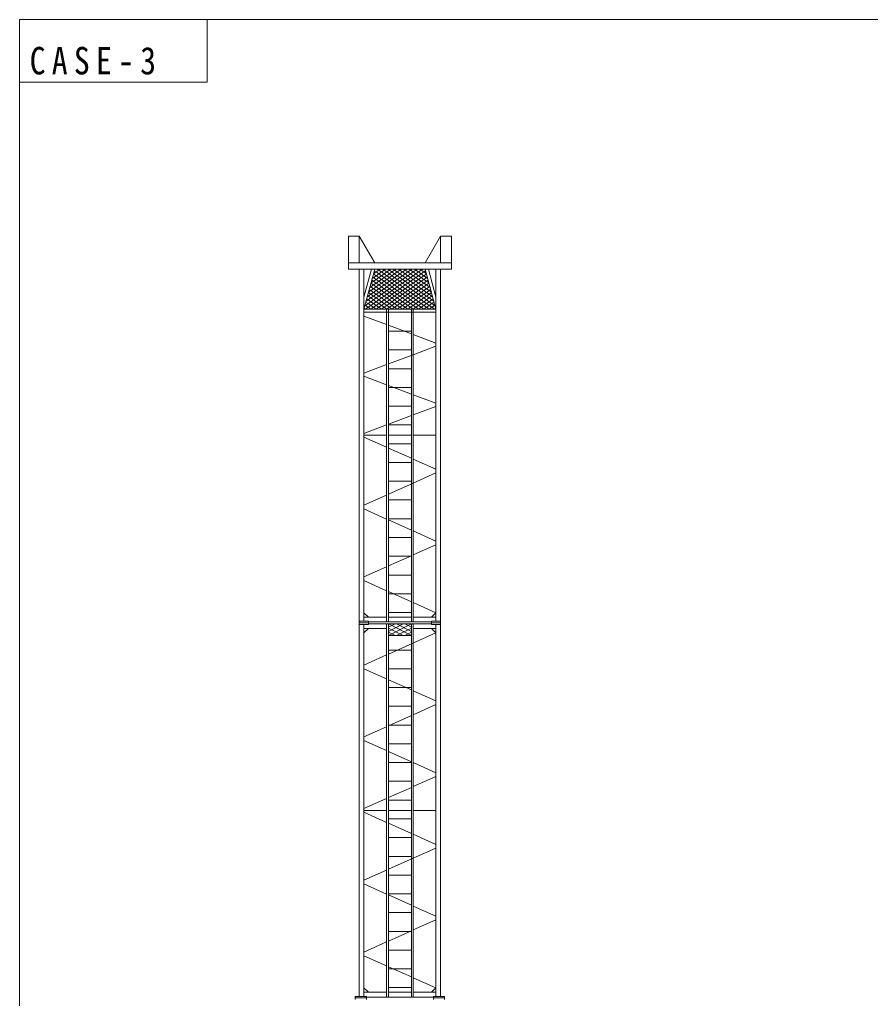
# Model space of a CAD drawing. Units: millimetres at full size, sheet at 1:200; details may follow other scales. Extents: x -40580 to 40245, y -408708 to 391292.
# Drawn here: x -40580 to -26972, y 12488 to 28145 of the extents above; entities that cross this region are included whole.
import ezdxf

# ---------------------------------------------------------------- set-up
doc = ezdxf.new("R2010")
doc.units = ezdxf.units.MM
doc.header["$LTSCALE"] = 200
doc.layers.add('0-0', color=4, linetype='Continuous', lineweight=9)
doc.layers.add('1-2', color=7, linetype='Continuous', lineweight=9)
doc.layers.add('0-2', color=7, linetype='Continuous')
doc.styles.add('ＭＳ ゴシック', font='')
doc.styles.get('ＭＳ ゴシック').set_extended_font_data('MS Gothic')

msp = doc.modelspace()

# ---------------------------------------------------------------- linework, layer by layer
at = {"layer": '0-0', "color": 7}
for p, q in [((-40580.1, 28145.2), (-2047.2, 28145.2)), ((-40580.1, -27800.7), (-40580.1, 28145.2)), ((-37580.1, 27145.2), (-37580.1, 28145.2)), ((-40580.1, 27145.2), (-37580.1, 27145.2))]:
    msp.add_line(p, q, dxfattribs=at)
at = {"layer": '1-2'}
for p, q in [((-35318.5, 24151.8), (-35318.5, 24682.8)), ((-35146.5, 24682.8), (-35318.5, 24682.8)), ((-35146.5, 24251.8), (-35146.5, 24682.8)), ((-35146.5, 24682.8), (-34897.7, 24251.8)), ((-33846.5, 24682.8), (-34095.4, 24251.8)), ((-33674.5, 24682.8), (-33846.5, 24682.8)), ((-33846.5, 24251.8), (-33846.5, 24682.8)), ((-33674.5, 24151.8), (-33674.5, 24682.8)), ((-33674.5, 24251.8), (-35318.5, 24251.8)), ((-33674.5, 24151.8), (-35318.5, 24151.8)), ((-35146.5, 18520.8), (-35146.5, 24151.8)), ((-35071.5, 18520.8), (-35071.5, 24151.8)), ((-35071.5, 23513.8), (-34900.6, 24151.8)), ((-35071.5, 23707), (-34952.3, 24151.8)), ((-34878.4, 24107.8), (-34907, 24127.8)), ((-34835.9, 24137.5), (-34878.4, 24107.8)), ((-34856.4, 24151.8), (-34835.9, 24137.5)), ((-34835.9, 24137.5), (-34815.5, 24151.8)), ((-34771.5, 24151.8), (-34751.1, 24137.5)), ((-34751.1, 24137.5), (-34730.6, 24151.8)), ((-34686.7, 24151.8), (-34666.2, 24137.5)), ((-34666.2, 24137.5), (-34645.7, 24151.8)), ((-34601.8, 24151.8), (-34581.4, 24137.5)), ((-34581.4, 24137.5), (-34560.9, 24151.8)), ((-34517, 24151.8), (-34496.5, 24137.5)), ((-34476, 24151.8), (-34496.5, 24137.5)), ((-34411.7, 24137.5), (-34432.1, 24151.8)), ((-34391.2, 24151.8), (-34411.7, 24137.5)), ((-34326.8, 24137.5), (-34347.3, 24151.8)), ((-34306.3, 24151.8), (-34326.8, 24137.5)), ((-34242, 24137.5), (-34262.4, 24151.8)), ((-34221.5, 24151.8), (-34242, 24137.5)), ((-34157.1, 24137.5), (-34177.6, 24151.8)), ((-34136.6, 24151.8), (-34157.1, 24137.5)), ((-34157.1, 24137.5), (-34114.7, 24107.8)), ((-34114.7, 24107.8), (-34086, 24127.8)), ((-33921.5, 23513.8), (-34092.5, 24151.8)), ((-33921.5, 23707), (-34040.7, 24151.8)), ((-33921.5, 18520.8), (-33921.5, 24151.8)), ((-33846.5, 18520.8), (-33846.5, 24151.8)), ((-34920.8, 23959.3), (-34959.4, 23932.2)), ((-34947.2, 23977.8), (-34920.8, 23959.3)), ((-34920.8, 24018.7), (-34939.8, 24005.4)), ((-34933.8, 24027.8), (-34920.8, 24018.7)), ((-34920.8, 24078.1), (-34878.4, 24107.8)), ((-34878.4, 24048.4), (-34920.4, 24077.8)), ((-34072.2, 24078.1), (-34114.7, 24107.8)), ((-34114.7, 24048.4), (-34072.6, 24077.8)), ((-34059.2, 24027.8), (-34072.2, 24018.7)), ((-34072.2, 24018.7), (-34053.2, 24005.4)), ((-34045.8, 23977.8), (-34072.2, 23959.3)), ((-34072.2, 23959.3), (-34033.6, 23932.2)), ((-34979, 23859.1), (-34963.2, 23870.2)), ((-34963.2, 23870.2), (-34974, 23877.7)), ((-34920.8, 23899.9), (-34963.2, 23870.2)), ((-34960.6, 23927.8), (-34920.8, 23899.9)), ((-34032.4, 23927.8), (-34072.2, 23899.9)), ((-34072.2, 23899.9), (-34029.8, 23870.2)), ((-34029.8, 23870.2), (-34019, 23877.7)), ((-34014.1, 23859.1), (-34029.8, 23870.2)), ((-35005.6, 23662.3), (-35037.8, 23639.8)), ((-35027.6, 23677.7), (-35005.6, 23662.3)), ((-35005.6, 23721.7), (-35018.2, 23712.9)), ((-35014.2, 23727.7), (-35005.6, 23721.7)), ((-34963.2, 23751.4), (-35000.8, 23777.7)), ((-34029.8, 23751.4), (-33992.2, 23777.7)), ((-33978.8, 23727.7), (-33987.4, 23721.7)), ((-33987.4, 23721.7), (-33974.9, 23712.9)), ((-33965.4, 23677.7), (-33987.4, 23662.3)), ((-33987.4, 23662.3), (-33955.3, 23639.8)), ((-33921.5, 23513.8), (-35071.5, 23513.8)), ((-35048.1, 23513.8), (-35067.8, 23527.6)), ((-35057.3, 23566.7), (-35048.1, 23573.2)), ((-35048.1, 23573.2), (-35054.4, 23577.6)), ((-35005.6, 23602.9), (-35048.1, 23573.2)), ((-35041, 23627.7), (-35005.6, 23602.9)), ((-34709, 18510.8), (-34709, 23513.8)), ((-34679, 18510.8), (-34679, 23513.8)), ((-34314, 18510.8), (-34314, 23513.8)), ((-34284, 18510.8), (-34284, 23513.8)), ((-33952, 23627.7), (-33987.4, 23602.9)), ((-33987.4, 23602.9), (-33945, 23573.2)), ((-33945, 23573.2), (-33938.6, 23577.6)), ((-33935.7, 23566.7), (-33945, 23573.2)), ((-33945, 23513.8), (-33925.2, 23527.6)), ((-33921.5, 23463.8), (-35071.5, 23463.8)), ((-34709, 23267.2), (-35071.5, 23403.6)), ((-34314, 23118.7), (-34679, 23256)), ((-34314, 23160.8), (-34679, 23160.8)), ((-33921.5, 22971.1), (-34284, 23107.4)), ((-34314, 22860.8), (-34679, 22860.8)), ((-33921.5, 22921.6), (-34284, 22785.3)), ((-34284, 22785.3), (-34679, 22636.7)), ((-34709, 22625.5), (-35071.5, 22489.1)), ((-34314, 22560.8), (-34679, 22560.8)), ((-34709, 22303.3), (-35071.5, 22439.7)), ((-34314, 22154.8), (-34679, 22292.1)), ((-34314, 22260.8), (-34679, 22260.8)), ((-33921.5, 22007.2), (-34284, 22143.5)), ((-34314, 21960.8), (-34679, 21960.8)), ((-33921.5, 21957.7), (-34284, 21821.4)), ((-34314, 21810.1), (-34679, 21672.9)), ((-34709, 21661.6), (-35071.5, 21525.2)), ((-34314, 21660.8), (-34679, 21660.8)), ((-35071.5, 21495.8), (-34709, 21495.8)), ((-34709, 21304.1), (-35071.5, 21466.4)), ((-34679, 21495.8), (-34314, 21495.8)), ((-34284, 21495.8), (-33921.5, 21495.8)), ((-34314, 21360.8), (-34679, 21360.8)), ((-34314, 21127.2), (-34679, 21290.6)), ((-34314, 21060.8), (-34679, 21060.8)), ((-33921.5, 20951.5), (-34284, 21113.8)), ((-34314, 20760.8), (-34679, 20760.8)), ((-34709, 20540), (-35071.5, 20377.7)), ((-34314, 20460.8), (-34679, 20460.8)), ((-34709, 20156.6), (-35071.5, 20318.9)), ((-34314, 20160.8), (-34679, 20160.8)), ((-34314, 19979.7), (-34679, 20143.1)), ((-33921.5, 19804), (-34284, 19966.3)), ((-34314, 19860.8), (-34679, 19860.8)), ((-33921.5, 19745.1), (-34284, 19582.8)), ((-34314, 19569.4), (-34679, 19406)), ((-34314, 19560.8), (-34679, 19560.8)), ((-34709, 19392.6), (-35071.5, 19230.3)), ((-34314, 19260.8), (-34679, 19260.8)), ((-34709, 19009.1), (-35071.5, 19171.4)), ((-34314, 18832.2), (-34679, 18995.7)), ((-34314, 18960.8), (-34679, 18960.8)), ((-33921.5, 18656.5), (-34284, 18818.8)), ((-35000.8, 18585.8), (-35071.5, 18656.5)), ((-34314, 18660.8), (-34679, 18660.8)), ((-33992.2, 18585.8), (-33921.5, 18656.5)), ((-35146.5, 18520.8), (-35146.5, 18495.8)), ((-35000.5, 18520.8), (-35146.5, 18520.8)), ((-35146.5, 18470.8), (-35146.5, 18495.8)), ((-35000.5, 18495.8), (-35146.5, 18495.8)), ((-35000.5, 18495.8), (-35146.5, 18495.8)), ((-34709, 18585.8), (-35071.5, 18585.8)), ((-35000.5, 18520.8), (-35000.5, 18495.8)), ((-33992.5, 18510.8), (-35000.5, 18510.8)), ((-35000.5, 18470.8), (-35000.5, 18495.8)), ((-34549.9, 18480.8), (-35000.5, 18480.8)), ((-34709, 12510.8), (-34709, 18480.8)), ((-34314, 18585.8), (-34679, 18585.8)), ((-34679, 12510.8), (-34679, 18480.8)), ((-34679, 18480.8), (-34314, 18290.8)), ((-34679, 18426.1), (-34573.9, 18480.8)), ((-34679, 18358.5), (-34444, 18480.8)), ((-33992.5, 18480.8), (-34549.9, 18480.8)), ((-34549.1, 18480.8), (-34314, 18358.5)), ((-34419.1, 18480.8), (-34314, 18426.1)), ((-34314, 12510.8), (-34314, 18480.8)), ((-33921.5, 18585.8), (-34284, 18585.8)), ((-34284, 12510.8), (-34284, 18480.8)), ((-33992.5, 18520.8), (-33992.5, 18495.8)), ((-33992.5, 18520.8), (-33846.5, 18520.8)), ((-33992.5, 18495.8), (-33846.5, 18495.8)), ((-33992.5, 18470.8), (-33992.5, 18495.8)), ((-33992.5, 18495.8), (-33846.5, 18495.8)), ((-33846.5, 18520.8), (-33846.5, 18495.8)), ((-33846.5, 18470.8), (-33846.5, 18495.8)), ((-35146.5, 12520.8), (-35146.5, 18470.8)), ((-35000.5, 18470.8), (-35146.5, 18470.8)), ((-35071.5, 12520.8), (-35071.5, 18470.8)), ((-35000.8, 18405.8), (-35071.5, 18335.1)), ((-34709, 18405.8), (-35071.5, 18405.8)), ((-34679, 18413.2), (-34584.6, 18364)), ((-34679, 18345.5), (-34573.9, 18290.8)), ((-33921.5, 18335.1), (-34679, 17996)), ((-34584.6, 18364), (-34444, 18290.8)), ((-34549.1, 18290.8), (-34314, 18413.2)), ((-34419.1, 18290.8), (-34314, 18345.5)), ((-33921.5, 18405.8), (-34284, 18405.8)), ((-33992.5, 18470.8), (-33846.5, 18470.8)), ((-33992.2, 18405.8), (-33921.5, 18335.1)), ((-33921.5, 12520.8), (-33921.5, 18470.8)), ((-33846.5, 12520.8), (-33846.5, 18470.8)), ((-34314, 18060.8), (-34679, 18060.8)), ((-34709, 17982.5), (-35071.5, 17820.2)), ((-34709, 17599), (-35071.5, 17761.3)), ((-34314, 17760.8), (-34679, 17760.8)), ((-34314, 17422.2), (-34679, 17585.6)), ((-34314, 17460.8), (-34679, 17460.8)), ((-33921.5, 17246.5), (-34284, 17408.8)), ((-34314, 17160.8), (-34679, 17160.8)), ((-33921.5, 17187.6), (-34284, 17025.3)), ((-34314, 17011.9), (-34679, 16848.5)), ((-34709, 16835), (-35071.5, 16672.7)), ((-34314, 16860.8), (-34679, 16860.8)), ((-34709, 16451.6), (-35071.5, 16613.9)), ((-34314, 16560.8), (-34679, 16560.8)), ((-34314, 16274.7), (-34679, 16438.1)), ((-34314, 16260.8), (-34679, 16260.8)), ((-33921.5, 16099), (-34284, 16261.3)), ((-33921.5, 16040.1), (-34284, 15877.8)), ((-34314, 15960.8), (-34679, 15960.8)), ((-34314, 15864.4), (-34679, 15701)), ((-34709, 15687.5), (-35071.5, 15525.2)), ((-34314, 15660.8), (-34679, 15660.8)), ((-35071.5, 15495.8), (-34709, 15495.8)), ((-34709, 15304.1), (-35071.5, 15466.4)), ((-34679, 15495.8), (-34314, 15495.8)), ((-34314, 15360.8), (-34679, 15360.8)), ((-34284, 15495.8), (-33921.5, 15495.8)), ((-34314, 15127.2), (-34679, 15290.6)), ((-34314, 15060.8), (-34679, 15060.8)), ((-33921.5, 14951.5), (-34284, 15113.8)), ((-34314, 14760.8), (-34679, 14760.8)), ((-34709, 14540), (-35071.5, 14377.7)), ((-34314, 14460.8), (-34679, 14460.8)), ((-34709, 14156.6), (-35071.5, 14318.9)), ((-34314, 14160.8), (-34679, 14160.8)), ((-34314, 13979.7), (-34679, 14143.2)), ((-33921.5, 13804), (-34284, 13966.3)), ((-34314, 13860.8), (-34679, 13860.8)), ((-33921.5, 13745.1), (-34284, 13582.8)), ((-34314, 13569.4), (-34679, 13406)), ((-34314, 13560.8), (-34679, 13560.8)), ((-34709, 13392.6), (-35071.5, 13230.3)), ((-34709, 13009.1), (-35071.5, 13171.4)), ((-34314, 13260.8), (-34679, 13260.8)), ((-34314, 12832.2), (-34679, 12995.7)), ((-34314, 12960.8), (-34679, 12960.8)), ((-33921.5, 12656.5), (-34284, 12818.8)), ((-35000.8, 12585.8), (-35071.5, 12656.5)), ((-34709, 12585.8), (-35071.5, 12585.8)), ((-34314, 12660.8), (-34679, 12660.8)), ((-34314, 12585.8), (-34679, 12585.8)), ((-33921.5, 12585.8), (-34284, 12585.8)), ((-33992.2, 12585.8), (-33921.5, 12656.5)), ((-35211.5, 12520.8), (-35211.5, 12495.8)), ((-35030.5, 12520.8), (-35211.5, 12520.8)), ((-35211.5, 12470.8), (-35211.5, 12495.8)), ((-33963.5, 12510.8), (-35029.5, 12510.8)), ((-33962.5, 12520.8), (-33781.5, 12520.8)), ((-33781.5, 12520.8), (-33781.5, 12495.8)), ((-33781.5, 12470.8), (-33781.5, 12495.8))]:
    msp.add_line(p, q, dxfattribs=at)
for points in [[(-34751.1, 24137.5), (-34793.5, 24107.8), (-34835.9, 24137.5)], [(-34666.2, 24137.5), (-34708.6, 24107.8), (-34751.1, 24137.5)], [(-34581.4, 24137.5), (-34623.8, 24107.8), (-34666.2, 24137.5)], [(-34496.5, 24137.5), (-34538.9, 24107.8), (-34581.4, 24137.5)], [(-34496.5, 24137.5), (-34454.1, 24107.8), (-34411.7, 24137.5)], [(-34411.7, 24137.5), (-34369.2, 24107.8), (-34326.8, 24137.5)], [(-34326.8, 24137.5), (-34284.4, 24107.8), (-34242, 24137.5)], [(-34242, 24137.5), (-34199.5, 24107.8), (-34157.1, 24137.5)], [(-34878.4, 24107.8), (-34835.9, 24078.1), (-34878.4, 24048.4)], [(-34114.7, 24107.8), (-34157.1, 24078.1), (-34114.7, 24048.4)], [(-34998.6, 23786), (-34963.2, 23810.8), (-34987.4, 23827.7)], [(-34963.2, 23870.2), (-34920.8, 23840.5), (-34963.2, 23810.8)], [(-34963.2, 23810.8), (-34920.8, 23781.1), (-34963.2, 23751.4)], [(-34029.8, 23870.2), (-34072.2, 23840.5), (-34029.8, 23810.8)], [(-34029.8, 23810.8), (-34072.2, 23781.1), (-34029.8, 23751.4)], [(-33994.5, 23786), (-34029.8, 23810.8), (-34005.6, 23827.7)], [(-35048.1, 23573.2), (-35005.6, 23543.5), (-35048.1, 23513.8)], [(-33945, 23573.2), (-33987.4, 23543.5), (-33945, 23513.8)], [(-33921.5, 20892.6), (-34284, 20730.3), (-34679, 20553.5)], [(-34314, 18290.8), (-34679, 18290.8), (-34314, 18480.8)], [(-33921.5, 14892.6), (-34284, 14730.3), (-34679, 14553.5)], [(-35030.5, 12520.8), (-35030.5, 12495.8), (-35211.5, 12495.8)], [(-35030.5, 12470.8), (-35030.5, 12495.8), (-35211.5, 12495.8)], [(-33962.5, 12520.8), (-33962.5, 12495.8), (-33781.5, 12495.8)], [(-33962.5, 12470.8), (-33962.5, 12495.8), (-33781.5, 12495.8)]]:
    msp.add_lwpolyline(points, dxfattribs=at)
for points in [[(-34878.4, 24048.4), (-34835.9, 24018.7), (-34878.4, 23989), (-34920.8, 24018.7)], [(-34878.4, 23989), (-34835.9, 23959.3), (-34878.4, 23929.6), (-34920.8, 23959.3)], [(-34793.5, 24107.8), (-34751.1, 24078.1), (-34793.5, 24048.4), (-34835.9, 24078.1)], [(-34793.5, 24048.4), (-34751.1, 24018.7), (-34793.5, 23989), (-34835.9, 24018.7)], [(-34793.5, 23989), (-34751.1, 23959.3), (-34793.5, 23929.6), (-34835.9, 23959.3)], [(-34708.6, 24107.8), (-34666.2, 24078.1), (-34708.6, 24048.4), (-34751.1, 24078.1)], [(-34708.6, 24048.4), (-34666.2, 24018.7), (-34708.6, 23989), (-34751.1, 24018.7)], [(-34708.6, 23989), (-34666.2, 23959.3), (-34708.6, 23929.6), (-34751.1, 23959.3)], [(-34623.8, 24107.8), (-34581.4, 24078.1), (-34623.8, 24048.4), (-34666.2, 24078.1)], [(-34623.8, 24048.4), (-34581.4, 24018.7), (-34623.8, 23989), (-34666.2, 24018.7)], [(-34623.8, 23989), (-34581.4, 23959.3), (-34623.8, 23929.6), (-34666.2, 23959.3)], [(-34538.9, 24107.8), (-34496.5, 24078.1), (-34538.9, 24048.4), (-34581.4, 24078.1)], [(-34538.9, 24048.4), (-34496.5, 24018.7), (-34538.9, 23989), (-34581.4, 24018.7)], [(-34538.9, 23989), (-34496.5, 23959.3), (-34538.9, 23929.6), (-34581.4, 23959.3)], [(-34454.1, 24107.8), (-34496.5, 24078.1), (-34454.1, 24048.4), (-34411.7, 24078.1)], [(-34454.1, 24048.4), (-34496.5, 24018.7), (-34454.1, 23989), (-34411.7, 24018.7)], [(-34454.1, 23989), (-34496.5, 23959.3), (-34454.1, 23929.6), (-34411.7, 23959.3)], [(-34369.2, 24107.8), (-34411.7, 24078.1), (-34369.2, 24048.4), (-34326.8, 24078.1)], [(-34369.2, 24048.4), (-34411.7, 24018.7), (-34369.2, 23989), (-34326.8, 24018.7)], [(-34369.2, 23989), (-34411.7, 23959.3), (-34369.2, 23929.6), (-34326.8, 23959.3)], [(-34284.4, 24107.8), (-34326.8, 24078.1), (-34284.4, 24048.4), (-34242, 24078.1)], [(-34284.4, 24048.4), (-34326.8, 24018.7), (-34284.4, 23989), (-34242, 24018.7)], [(-34284.4, 23989), (-34326.8, 23959.3), (-34284.4, 23929.6), (-34242, 23959.3)], [(-34199.5, 24107.8), (-34242, 24078.1), (-34199.5, 24048.4), (-34157.1, 24078.1)], [(-34199.5, 24048.4), (-34242, 24018.7), (-34199.5, 23989), (-34157.1, 24018.7)], [(-34199.5, 23989), (-34242, 23959.3), (-34199.5, 23929.6), (-34157.1, 23959.3)], [(-34114.7, 24048.4), (-34157.1, 24018.7), (-34114.7, 23989), (-34072.2, 24018.7)], [(-34114.7, 23989), (-34157.1, 23959.3), (-34114.7, 23929.6), (-34072.2, 23959.3)], [(-34878.4, 23929.6), (-34835.9, 23899.9), (-34878.4, 23870.2), (-34920.8, 23899.9)], [(-34878.4, 23870.2), (-34835.9, 23840.5), (-34878.4, 23810.8), (-34920.8, 23840.5)], [(-34878.4, 23810.8), (-34835.9, 23781.1), (-34878.4, 23751.4), (-34920.8, 23781.1)], [(-34793.5, 23929.6), (-34751.1, 23899.9), (-34793.5, 23870.2), (-34835.9, 23899.9)], [(-34793.5, 23870.2), (-34751.1, 23840.5), (-34793.5, 23810.8), (-34835.9, 23840.5)], [(-34793.5, 23810.8), (-34751.1, 23781.1), (-34793.5, 23751.4), (-34835.9, 23781.1)], [(-34708.6, 23929.6), (-34666.2, 23899.9), (-34708.6, 23870.2), (-34751.1, 23899.9)], [(-34708.6, 23870.2), (-34666.2, 23840.5), (-34708.6, 23810.8), (-34751.1, 23840.5)], [(-34708.6, 23810.8), (-34666.2, 23781.1), (-34708.6, 23751.4), (-34751.1, 23781.1)], [(-34623.8, 23929.6), (-34581.4, 23899.9), (-34623.8, 23870.2), (-34666.2, 23899.9)], [(-34623.8, 23870.2), (-34581.4, 23840.5), (-34623.8, 23810.8), (-34666.2, 23840.5)], [(-34623.8, 23810.8), (-34581.4, 23781.1), (-34623.8, 23751.4), (-34666.2, 23781.1)], [(-34538.9, 23929.6), (-34496.5, 23899.9), (-34538.9, 23870.2), (-34581.4, 23899.9)], [(-34538.9, 23870.2), (-34496.5, 23840.5), (-34538.9, 23810.8), (-34581.4, 23840.5)], [(-34538.9, 23810.8), (-34496.5, 23781.1), (-34538.9, 23751.4), (-34581.4, 23781.1)], [(-34454.1, 23929.6), (-34496.5, 23899.9), (-34454.1, 23870.2), (-34411.7, 23899.9)], [(-34454.1, 23870.2), (-34496.5, 23840.5), (-34454.1, 23810.8), (-34411.7, 23840.5)], [(-34454.1, 23810.8), (-34496.5, 23781.1), (-34454.1, 23751.4), (-34411.7, 23781.1)], [(-34369.2, 23929.6), (-34411.7, 23899.9), (-34369.2, 23870.2), (-34326.8, 23899.9)], [(-34369.2, 23870.2), (-34411.7, 23840.5), (-34369.2, 23810.8), (-34326.8, 23840.5)], [(-34369.2, 23810.8), (-34411.7, 23781.1), (-34369.2, 23751.4), (-34326.8, 23781.1)], [(-34284.4, 23929.6), (-34326.8, 23899.9), (-34284.4, 23870.2), (-34242, 23899.9)], [(-34284.4, 23870.2), (-34326.8, 23840.5), (-34284.4, 23810.8), (-34242, 23840.5)], [(-34284.4, 23810.8), (-34326.8, 23781.1), (-34284.4, 23751.4), (-34242, 23781.1)], [(-34199.5, 23929.6), (-34242, 23899.9), (-34199.5, 23870.2), (-34157.1, 23899.9)], [(-34199.5, 23870.2), (-34242, 23840.5), (-34199.5, 23810.8), (-34157.1, 23840.5)], [(-34199.5, 23810.8), (-34242, 23781.1), (-34199.5, 23751.4), (-34157.1, 23781.1)], [(-34114.7, 23929.6), (-34157.1, 23899.9), (-34114.7, 23870.2), (-34072.2, 23899.9)], [(-34114.7, 23870.2), (-34157.1, 23840.5), (-34114.7, 23810.8), (-34072.2, 23840.5)], [(-34114.7, 23810.8), (-34157.1, 23781.1), (-34114.7, 23751.4), (-34072.2, 23781.1)], [(-34963.2, 23751.4), (-34920.8, 23721.7), (-34963.2, 23692), (-35005.6, 23721.7)], [(-34963.2, 23692), (-34920.8, 23662.3), (-34963.2, 23632.6), (-35005.6, 23662.3)], [(-34878.4, 23751.4), (-34835.9, 23721.7), (-34878.4, 23692), (-34920.8, 23721.7)], [(-34878.4, 23692), (-34835.9, 23662.3), (-34878.4, 23632.6), (-34920.8, 23662.3)], [(-34793.5, 23751.4), (-34751.1, 23721.7), (-34793.5, 23692), (-34835.9, 23721.7)], [(-34793.5, 23692), (-34751.1, 23662.3), (-34793.5, 23632.6), (-34835.9, 23662.3)], [(-34708.6, 23751.4), (-34666.2, 23721.7), (-34708.6, 23692), (-34751.1, 23721.7)], [(-34708.6, 23692), (-34666.2, 23662.3), (-34708.6, 23632.6), (-34751.1, 23662.3)], [(-34623.8, 23751.4), (-34581.4, 23721.7), (-34623.8, 23692), (-34666.2, 23721.7)], [(-34623.8, 23692), (-34581.4, 23662.3), (-34623.8, 23632.6), (-34666.2, 23662.3)], [(-34538.9, 23751.4), (-34496.5, 23721.7), (-34538.9, 23692), (-34581.4, 23721.7)], [(-34538.9, 23692), (-34496.5, 23662.3), (-34538.9, 23632.6), (-34581.4, 23662.3)], [(-34454.1, 23751.4), (-34496.5, 23721.7), (-34454.1, 23692), (-34411.7, 23721.7)], [(-34454.1, 23692), (-34496.5, 23662.3), (-34454.1, 23632.6), (-34411.7, 23662.3)], [(-34369.2, 23751.4), (-34411.7, 23721.7), (-34369.2, 23692), (-34326.8, 23721.7)], [(-34369.2, 23692), (-34411.7, 23662.3), (-34369.2, 23632.6), (-34326.8, 23662.3)], [(-34284.4, 23751.4), (-34326.8, 23721.7), (-34284.4, 23692), (-34242, 23721.7)], [(-34284.4, 23692), (-34326.8, 23662.3), (-34284.4, 23632.6), (-34242, 23662.3)], [(-34199.5, 23751.4), (-34242, 23721.7), (-34199.5, 23692), (-34157.1, 23721.7)], [(-34199.5, 23692), (-34242, 23662.3), (-34199.5, 23632.6), (-34157.1, 23662.3)], [(-34114.7, 23751.4), (-34157.1, 23721.7), (-34114.7, 23692), (-34072.2, 23721.7)], [(-34114.7, 23692), (-34157.1, 23662.3), (-34114.7, 23632.6), (-34072.2, 23662.3)], [(-34029.8, 23751.4), (-34072.2, 23721.7), (-34029.8, 23692), (-33987.4, 23721.7)], [(-34029.8, 23692), (-34072.2, 23662.3), (-34029.8, 23632.6), (-33987.4, 23662.3)], [(-34963.2, 23632.6), (-34920.8, 23602.9), (-34963.2, 23573.2), (-35005.6, 23602.9)], [(-34963.2, 23573.2), (-34920.8, 23543.5), (-34963.2, 23513.8), (-35005.6, 23543.5)], [(-34878.4, 23632.6), (-34835.9, 23602.9), (-34878.4, 23573.2), (-34920.8, 23602.9)], [(-34878.4, 23573.2), (-34835.9, 23543.5), (-34878.4, 23513.8), (-34920.8, 23543.5)], [(-34793.5, 23632.6), (-34751.1, 23602.9), (-34793.5, 23573.2), (-34835.9, 23602.9)], [(-34793.5, 23573.2), (-34751.1, 23543.5), (-34793.5, 23513.8), (-34835.9, 23543.5)], [(-34708.6, 23632.6), (-34666.2, 23602.9), (-34708.6, 23573.2), (-34751.1, 23602.9)], [(-34708.6, 23573.2), (-34666.2, 23543.5), (-34708.6, 23513.8), (-34751.1, 23543.5)], [(-34623.8, 23632.6), (-34581.4, 23602.9), (-34623.8, 23573.2), (-34666.2, 23602.9)], [(-34623.8, 23573.2), (-34581.4, 23543.5), (-34623.8, 23513.8), (-34666.2, 23543.5)], [(-34538.9, 23632.6), (-34496.5, 23602.9), (-34538.9, 23573.2), (-34581.4, 23602.9)], [(-34538.9, 23573.2), (-34496.5, 23543.5), (-34538.9, 23513.8), (-34581.4, 23543.5)], [(-34454.1, 23632.6), (-34496.5, 23602.9), (-34454.1, 23573.2), (-34411.7, 23602.9)], [(-34454.1, 23573.2), (-34496.5, 23543.5), (-34454.1, 23513.8), (-34411.7, 23543.5)], [(-34369.2, 23632.6), (-34411.7, 23602.9), (-34369.2, 23573.2), (-34326.8, 23602.9)], [(-34369.2, 23573.2), (-34411.7, 23543.5), (-34369.2, 23513.8), (-34326.8, 23543.5)], [(-34284.4, 23632.6), (-34326.8, 23602.9), (-34284.4, 23573.2), (-34242, 23602.9)], [(-34284.4, 23573.2), (-34326.8, 23543.5), (-34284.4, 23513.8), (-34242, 23543.5)], [(-34199.5, 23632.6), (-34242, 23602.9), (-34199.5, 23573.2), (-34157.1, 23602.9)], [(-34199.5, 23573.2), (-34242, 23543.5), (-34199.5, 23513.8), (-34157.1, 23543.5)], [(-34114.7, 23632.6), (-34157.1, 23602.9), (-34114.7, 23573.2), (-34072.2, 23602.9)], [(-34114.7, 23573.2), (-34157.1, 23543.5), (-34114.7, 23513.8), (-34072.2, 23543.5)], [(-34029.8, 23632.6), (-34072.2, 23602.9), (-34029.8, 23573.2), (-33987.4, 23602.9)], [(-34029.8, 23573.2), (-34072.2, 23543.5), (-34029.8, 23513.8), (-33987.4, 23543.5)]]:
    msp.add_lwpolyline(points, close=True, dxfattribs=at)

# ---------------------------------------------------------------- texts
at = {"layer": '0-2', "insert": (-40419.3, 27260.9), "char_height": 439.9, "attachment_point": 7, "style": 'ＭＳ ゴシック'}
msp.add_mtext('\\T1.39;\\W0.85;CASE-3', dxfattribs=at)

doc.saveas('drawing.dxf')
